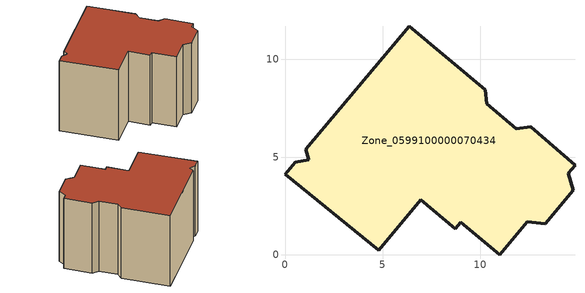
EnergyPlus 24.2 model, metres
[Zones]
Zone_0599100000070434
 floor ground (C_G): 1.07,5.39 6.36,11.69 10.26,8.45 10.31,7.73 11.84,6.44 12.56,6.56 14.84,4.59 14.5,4.18 14.75,3.29 13.32,1.59 12.4,1.69 10.99,0 9,1.67 8.72,1.34 6.95,2.81 4.78,0.23 0,4.12 0.53,4.74 1.22,4.86 z0
 wall outside (C_F): 6.36,11.69 1.07,5.39 1.22,4.86 0.53,4.74 0,4.12 4.78,0.23 6.95,2.81 8.72,1.34 9,1.67 10.99,0 12.4,1.69 13.32,1.59 14.75,3.29 14.5,4.18 14.84,4.59 12.56,6.56 11.84,6.44 10.31,7.73 10.26,8.45 6.36,11.69 z0:8.54
 roof outside (C_R): 1.22,4.86 0.53,4.74 0,4.12 4.78,0.23 6.95,2.81 8.72,1.34 9,1.67 10.99,0 12.4,1.69 13.32,1.59 14.75,3.29 14.5,4.18 14.84,4.59 12.56,6.56 11.84,6.44 10.31,7.73 10.26,8.45 6.36,11.69 1.07,5.39 z8.54
[BUILDING]
Pand.0599100000070434: North Axis=0; Terrain=City; Loads Convergence Tolerance Value=0.04; Temperature Convergence Tolerance Value=0.4; Solar Distribution=FullExterior; Maximum Number of Warmup Days=25; Minimum Number of Warmup Days=1
[Site:Location]
Rotterdam.The.Hague.AP_ZH_NLD Design_Conditions: Latitude=51.96; Longitude=4.45; Time Zone=1; Elevation=-4.5
[SITE:GROUNDTEMPERATURE:BUILDINGSURFACE]
18, 18, 18, 18, 18, 18, 18, 18, 18, 18, 18, 18
[MATERIAL] Thermal Absorptance=0.9; Solar Absorptance=0.7; Visible Absorptance=0.7
Name | Roughness | Thickness | Conductivity | Density | Specific Heat
G.TC.1946 | MediumSmooth | 0.15 | 1 | 540 | 1210
F.TC.1946 | Rough | 0.3 | 0.857143 | 1920 | 840
R.TC.1946 | MediumRough | 0.2 | 0.909091 | 1500 | 1000
[CONSTRUCTION]
C_G: G.TC.1946
C_F: F.TC.1946
C_R: R.TC.1946
[ZONE]
Zone_0599100000070434: Type=1; Multiplier=1; Ceiling Height=Autocalculate; Volume=Autocalculate; Floor Area=autocalculate; Part of Total Floor Area=Yes
[ZONEINFILTRATION:DESIGNFLOWRATE]
Infil_Zone_0599100000070434: Zone or ZoneList or Space or SpaceList=Zone_0599100000070434; Schedule=AlwaysOn; Design Flow Rate Calculation Method=Flow/Area; Flow Rate per Floor Area=0.003; Constant Term Coefficient=1; Temperature Term Coefficient=0; Velocity Term Coefficient=0; Velocity Squared Term Coefficient=0
[HVACTEMPLATE:ZONE:IDEALLOADSAIRSYSTEM]
Zone_0599100000070434: Maximum Heating Supply Air Temperature=50; Minimum Cooling Supply Air Temperature=13; Maximum Heating Supply Air Humidity Ratio=0.0156; Minimum Cooling Supply Air Humidity Ratio=0.0077; Heating Limit=NoLimit; Cooling Limit=NoLimit; Dehumidification Control Type=ConstantSensibleHeatRatio; Cooling Sensible Heat Ratio=0.7; Dehumidification Setpoint=60; Humidification Control Type=None; Humidification Setpoint=30; Outdoor Air Method=None; Outdoor Air Flow Rate per Person=0.00944; Outdoor Air Flow Rate per Zone Floor Area=0; Outdoor Air Flow Rate per Zone=0; Demand Controlled Ventilation Type=None; Outdoor Air Economizer Type=NoEconomizer; Heat Recovery Type=None; Sensible Heat Recovery Effectiveness=0.7; Latent Heat Recovery Effectiveness=0.65
[ZONECONTROL:THERMOSTAT]
ThermostatControl_Zone_0599100000070434: Zone or ZoneList=Zone_0599100000070434; Control Type Schedule=DualSetpointControlType; Control 1=Thermostat_Zone_0599100000070434; Temperature Difference Between Cutout And Setpoint=0
[THERMOSTATSETPOINT:DUALSETPOINT]
Thermostat_Zone_0599100000070434: Heating Setpoint Temperature Schedule=HeatingSetpoint_Zone_0599100000070434; Cooling Setpoint Temperature Schedule=CoolingSetpoint_Zone_0599100000070434
[SCHEDULE:COMPACT]
HeatingSetpoint_Zone_0599100000070434: Through: 12/31, For: AllDays, Until: 24:00, 21
CoolingSetpoint_Zone_0599100000070434: Through: 12/31, For: AllDays, Until: 24:00, 24
DualSetpointControlType: Through: 12/31, For: AllDays, Until: 24:00, 4
AlwaysOn: Through: 12/31, For: AllDays, Until: 24:00, 1
